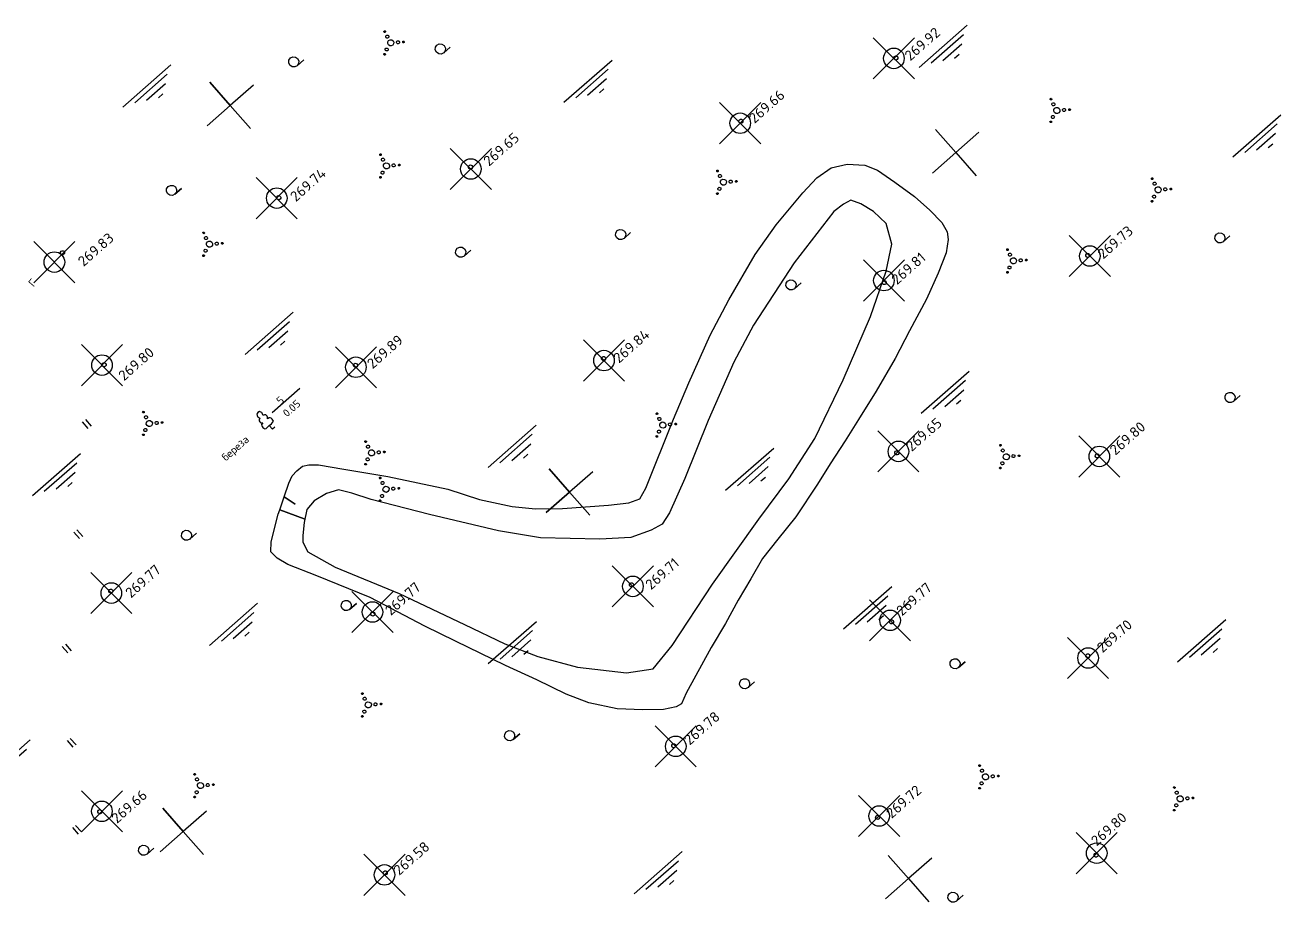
# Model space of a CAD drawing. Header units: metres. Extents: x 35735 to 36074, y 36133 to 36366.
# Drawn here: x 35952.3 to 36074.5, y 36279.5 to 36365 of the extents above; entities that cross this region are included whole.
import ezdxf

# ---------------------------------------------------------------- set-up
doc = ezdxf.new("R2010")
doc.units = ezdxf.units.M
doc.header["$LTSCALE"] = 5
doc.header["$PDMODE"] = 35
doc.header["$PDSIZE"] = 2
doc.layers.add('Рельеф', color=7, linetype='Continuous')
doc.layers.add('Точки-рельеф', color=7, linetype='Continuous')
doc.layers.add('Структурные линии', color=97, linetype='Continuous', lineweight=30)
doc.styles.get("Standard").update_dxf_attribs({"font": 'simplex.shx'})

msp = doc.modelspace()

# ---------------------------------------------------------------- linework, layer by layer
at = {"layer": 'Рельеф', "color": 7, "flags": 128}
for points in [[(36039.29, 36360.85), (36043.96, 36364.95)], [(35987.36, 36364.38), (35987.38, 36364.34), (35987.37, 36364.3), (35987.35, 36364.27), (35987.31, 36364.25), (35987.27, 36364.25), (35987.24, 36364.27), (35987.22, 36364.31), (35987.22, 36364.35), (35987.25, 36364.39), (35987.28, 36364.41), (35987.32, 36364.4), (35987.36, 36364.38)], [(35987.65, 36363.93), (35987.68, 36363.86), (35987.68, 36363.78), (35987.63, 36363.72), (35987.56, 36363.68), (35987.49, 36363.69), (35987.42, 36363.73), (35987.39, 36363.8), (35987.39, 36363.88), (35987.44, 36363.94), (35987.51, 36363.98), (35987.58, 36363.97), (35987.65, 36363.93)], [(36040.45, 36361.29), (36043.6, 36364.05)], [(35987.6, 36362.68), (35987.64, 36362.62), (35987.63, 36362.54), (35987.59, 36362.47), (35987.52, 36362.44), (35987.44, 36362.44), (35987.38, 36362.49), (35987.34, 36362.56), (35987.35, 36362.63), (35987.39, 36362.7), (35987.46, 36362.73), (35987.54, 36362.73), (35987.6, 36362.68)], [(35988.1, 36363.42), (35988.17, 36363.29), (35988.16, 36363.13), (35988.07, 36363), (35987.93, 36362.93), (35987.78, 36362.94), (35987.65, 36363.03), (35987.58, 36363.17), (35987.59, 36363.32), (35987.67, 36363.45), (35987.81, 36363.52), (35987.97, 36363.51), (35988.1, 36363.42)], [(35988.69, 36363.38), (35988.72, 36363.31), (35988.72, 36363.24), (35988.67, 36363.17), (35988.6, 36363.14), (35988.53, 36363.14), (35988.46, 36363.19), (35988.43, 36363.25), (35988.43, 36363.33), (35988.47, 36363.4), (35988.54, 36363.43), (35988.62, 36363.43), (35988.69, 36363.38)], [(35989.18, 36363.37), (35989.2, 36363.33), (35989.19, 36363.29), (35989.17, 36363.26), (35989.13, 36363.24), (35989.09, 36363.24), (35989.06, 36363.26), (35989.04, 36363.3), (35989.04, 36363.34), (35989.06, 36363.38), (35989.1, 36363.39), (35989.14, 36363.39), (35989.18, 36363.37)], [(35993.07, 36362.96), (35993.19, 36362.73), (35993.17, 36362.47), (35993.03, 36362.26), (35993.67, 36362.82), (35993.03, 36362.26), (35992.79, 36362.14), (35992.54, 36362.16), (35992.32, 36362.31), (35992.21, 36362.54), (35992.22, 36362.8), (35992.37, 36363.01), (35992.6, 36363.13), (35992.86, 36363.11), (35993.07, 36362.96)], [(36041.59, 36361.52), (36043.44, 36363.14)], [(35978.82, 36361.71), (35978.93, 36361.48), (35978.92, 36361.22), (35978.77, 36361), (35979.42, 36361.57), (35978.77, 36361), (35978.54, 36360.89), (35978.28, 36360.91), (35978.07, 36361.05), (35977.95, 36361.28), (35977.97, 36361.54), (35978.11, 36361.76), (35978.35, 36361.87), (35978.6, 36361.85), (35978.82, 36361.71)], [(35987.35, 36362.18), (35987.37, 36362.14), (35987.37, 36362.1), (35987.34, 36362.06), (35987.31, 36362.05), (35987.26, 36362.05), (35987.23, 36362.07), (35987.21, 36362.11), (35987.21, 36362.15), (35987.24, 36362.18), (35987.27, 36362.2), (35987.32, 36362.2), (35987.35, 36362.18)], [(36004.73, 36357.46), (36009.41, 36361.56)], [(36037.16, 36361.89), (36037.21, 36361.8), (36037.2, 36361.7), (36037.14, 36361.61), (36037.05, 36361.56), (36036.95, 36361.57), (36036.86, 36361.63), (36036.82, 36361.72), (36036.82, 36361.82), (36036.88, 36361.91), (36036.97, 36361.96), (36037.08, 36361.95), (36037.16, 36361.89)], [(36042.73, 36361.75), (36043.17, 36362.13)], [(35961.83, 36356.98), (35966.5, 36361.08)], [(35962.98, 36357.41), (35966.14, 36360.18)], [(36005.89, 36357.9), (36009.04, 36360.67)], [(35964.13, 36357.65), (35965.98, 36359.27)], [(35974.53, 36359.12), (35972.27, 36357.14), (35970.29, 36359.4), (35972.27, 36357.14), (35970.02, 36355.16), (35972.27, 36357.14), (35974.25, 36354.89)], [(36007.03, 36358.13), (36008.88, 36359.75)], [(35965.27, 36357.88), (35965.7, 36358.26)], [(36008.18, 36358.36), (36008.61, 36358.75)], [(36052.15, 36357.81), (36052.17, 36357.77), (36052.17, 36357.73), (36052.14, 36357.7), (36052.11, 36357.68), (36052.07, 36357.68), (36052.03, 36357.71), (36052.01, 36357.74), (36052.02, 36357.78), (36052.04, 36357.82), (36052.08, 36357.84), (36052.12, 36357.83), (36052.15, 36357.81)], [(36052.44, 36357.36), (36052.48, 36357.29), (36052.47, 36357.21), (36052.43, 36357.15), (36052.36, 36357.11), (36052.28, 36357.12), (36052.22, 36357.16), (36052.18, 36357.23), (36052.19, 36357.31), (36052.23, 36357.37), (36052.3, 36357.41), (36052.38, 36357.4), (36052.44, 36357.36)], [(36052.89, 36356.86), (36052.96, 36356.72), (36052.95, 36356.56), (36052.86, 36356.43), (36052.72, 36356.36), (36052.57, 36356.37), (36052.44, 36356.46), (36052.37, 36356.6), (36052.38, 36356.75), (36052.47, 36356.88), (36052.61, 36356.95), (36052.76, 36356.94), (36052.89, 36356.86)], [(36053.48, 36356.81), (36053.51, 36356.74), (36053.51, 36356.67), (36053.46, 36356.6), (36053.4, 36356.57), (36053.32, 36356.57), (36053.25, 36356.62), (36053.22, 36356.69), (36053.22, 36356.76), (36053.27, 36356.83), (36053.34, 36356.86), (36053.41, 36356.86), (36053.48, 36356.81)], [(36053.97, 36356.8), (36053.99, 36356.76), (36053.99, 36356.72), (36053.96, 36356.69), (36053.93, 36356.67), (36053.88, 36356.67), (36053.85, 36356.69), (36053.83, 36356.73), (36053.83, 36356.77), (36053.86, 36356.81), (36053.89, 36356.83), (36053.94, 36356.82), (36053.97, 36356.8)], [(36022.08, 36355.74), (36022.13, 36355.65), (36022.12, 36355.54), (36022.06, 36355.46), (36021.97, 36355.41), (36021.87, 36355.42), (36021.78, 36355.48), (36021.73, 36355.57), (36021.74, 36355.67), (36021.8, 36355.76), (36021.89, 36355.8), (36021.99, 36355.8), (36022.08, 36355.74)], [(36052.14, 36355.61), (36052.16, 36355.57), (36052.16, 36355.53), (36052.14, 36355.49), (36052.1, 36355.48), (36052.06, 36355.48), (36052.02, 36355.5), (36052, 36355.54), (36052.01, 36355.58), (36052.03, 36355.61), (36052.07, 36355.63), (36052.11, 36355.63), (36052.14, 36355.61)], [(36052.4, 36356.12), (36052.43, 36356.05), (36052.42, 36355.97), (36052.38, 36355.9), (36052.31, 36355.87), (36052.23, 36355.87), (36052.17, 36355.92), (36052.14, 36355.99), (36052.14, 36356.07), (36052.18, 36356.13), (36052.25, 36356.16), (36052.33, 36356.16), (36052.4, 36356.12)], [(36069.79, 36352.15), (36074.46, 36356.25)], [(36070.95, 36352.58), (36074.1, 36355.35)], [(36045.09, 36354.54), (36042.84, 36352.56), (36040.86, 36354.82), (36042.84, 36352.56), (36040.58, 36350.58), (36042.84, 36352.56), (36044.82, 36350.31)], [(36072.09, 36352.82), (36073.94, 36354.44)], [(36073.23, 36353.05), (36073.67, 36353.43)], [(35986.95, 36352.42), (35986.96, 36352.38), (35986.96, 36352.34), (35986.94, 36352.3), (35986.9, 36352.29), (35986.86, 36352.29), (35986.82, 36352.31), (35986.81, 36352.35), (35986.81, 36352.39), (35986.83, 36352.42), (35986.87, 36352.44), (35986.91, 36352.44), (35986.95, 36352.42)], [(35987.23, 36351.97), (35987.27, 36351.9), (35987.26, 36351.82), (35987.22, 36351.75), (35987.15, 36351.72), (35987.07, 36351.72), (35987.01, 36351.77), (35986.97, 36351.84), (35986.98, 36351.91), (35987.02, 36351.98), (35987.09, 36352.01), (35987.17, 36352.01), (35987.23, 36351.97)], [(35987.68, 36351.46), (35987.75, 36351.32), (35987.74, 36351.17), (35987.66, 36351.04), (35987.52, 36350.97), (35987.36, 36350.98), (35987.23, 36351.07), (35987.16, 36351.21), (35987.17, 36351.36), (35987.26, 36351.49), (35987.4, 36351.56), (35987.55, 36351.55), (35987.68, 36351.46)], [(35988.27, 36351.42), (35988.31, 36351.35), (35988.3, 36351.27), (35988.26, 36351.21), (35988.19, 36351.17), (35988.11, 36351.18), (35988.05, 36351.22), (35988.01, 36351.29), (35988.02, 36351.37), (35988.06, 36351.43), (35988.13, 36351.47), (35988.21, 36351.46), (35988.27, 36351.42)], [(35988.76, 36351.41), (35988.78, 36351.37), (35988.78, 36351.33), (35988.76, 36351.29), (35988.72, 36351.27), (35988.68, 36351.28), (35988.64, 36351.3), (35988.63, 36351.34), (35988.63, 36351.38), (35988.65, 36351.41), (35988.69, 36351.43), (35988.73, 36351.43), (35988.76, 36351.41)], [(35986.94, 36350.21), (35986.96, 36350.18), (35986.95, 36350.13), (35986.93, 36350.1), (35986.89, 36350.08), (35986.85, 36350.08), (35986.82, 36350.11), (35986.8, 36350.14), (35986.8, 36350.19), (35986.82, 36350.22), (35986.86, 36350.24), (35986.9, 36350.24), (35986.94, 36350.21)], [(35987.19, 36350.72), (35987.22, 36350.65), (35987.22, 36350.57), (35987.18, 36350.51), (35987.11, 36350.48), (35987.03, 36350.48), (35986.96, 36350.52), (35986.93, 36350.59), (35986.93, 36350.67), (35986.98, 36350.74), (35987.05, 36350.77), (35987.12, 36350.76), (35987.19, 36350.72)], [(35995.78, 36351.3), (35995.83, 36351.2), (35995.82, 36351.1), (35995.77, 36351.01), (35995.67, 36350.97), (35995.57, 36350.97), (35995.48, 36351.03), (35995.44, 36351.12), (35995.44, 36351.23), (35995.5, 36351.31), (35995.59, 36351.36), (35995.7, 36351.35), (35995.78, 36351.3)], [(36019.72, 36350.83), (36019.74, 36350.8), (36019.74, 36350.75), (36019.72, 36350.72), (36019.68, 36350.7), (36019.64, 36350.7), (36019.6, 36350.73), (36019.59, 36350.76), (36019.59, 36350.81), (36019.61, 36350.84), (36019.65, 36350.86), (36019.69, 36350.86), (36019.72, 36350.83)], [(36020.01, 36350.38), (36020.05, 36350.31), (36020.04, 36350.23), (36020, 36350.17), (36019.93, 36350.14), (36019.85, 36350.14), (36019.79, 36350.18), (36019.75, 36350.25), (36019.76, 36350.33), (36019.8, 36350.4), (36019.87, 36350.43), (36019.95, 36350.43), (36020.01, 36350.38)], [(35966.93, 36349.22), (35967.04, 36348.99), (35967.03, 36348.73), (35966.88, 36348.51), (35967.53, 36349.08), (35966.88, 36348.51), (35966.65, 36348.4), (35966.39, 36348.42), (35966.18, 36348.56), (35966.06, 36348.79), (35966.08, 36349.05), (35966.22, 36349.27), (35966.45, 36349.38), (35966.71, 36349.36), (35966.93, 36349.22)], [(36019.97, 36349.14), (36020, 36349.07), (36020, 36348.99), (36019.95, 36348.93), (36019.89, 36348.89), (36019.81, 36348.9), (36019.74, 36348.94), (36019.71, 36349.01), (36019.71, 36349.09), (36019.76, 36349.15), (36019.83, 36349.19), (36019.9, 36349.18), (36019.97, 36349.14)], [(36020.46, 36349.88), (36020.53, 36349.74), (36020.52, 36349.58), (36020.44, 36349.45), (36020.3, 36349.39), (36020.14, 36349.4), (36020.01, 36349.48), (36019.94, 36349.62), (36019.95, 36349.78), (36020.04, 36349.91), (36020.18, 36349.97), (36020.33, 36349.96), (36020.46, 36349.88)], [(36021.05, 36349.84), (36021.09, 36349.77), (36021.08, 36349.69), (36021.04, 36349.62), (36020.97, 36349.59), (36020.89, 36349.6), (36020.83, 36349.64), (36020.79, 36349.71), (36020.8, 36349.79), (36020.84, 36349.85), (36020.91, 36349.88), (36020.99, 36349.88), (36021.05, 36349.84)], [(36021.54, 36349.82), (36021.56, 36349.79), (36021.56, 36349.74), (36021.54, 36349.71), (36021.5, 36349.69), (36021.46, 36349.69), (36021.42, 36349.72), (36021.4, 36349.75), (36021.41, 36349.8), (36021.43, 36349.83), (36021.47, 36349.85), (36021.51, 36349.85), (36021.54, 36349.82)], [(36062, 36350.09), (36062.02, 36350.05), (36062.02, 36350.01), (36062, 36349.97), (36061.96, 36349.96), (36061.92, 36349.96), (36061.88, 36349.98), (36061.87, 36350.02), (36061.87, 36350.06), (36061.89, 36350.09), (36061.93, 36350.11), (36061.97, 36350.11), (36062, 36350.09)], [(36062.29, 36349.64), (36062.33, 36349.57), (36062.32, 36349.49), (36062.28, 36349.42), (36062.21, 36349.39), (36062.13, 36349.39), (36062.07, 36349.44), (36062.03, 36349.51), (36062.04, 36349.58), (36062.08, 36349.65), (36062.15, 36349.68), (36062.23, 36349.68), (36062.29, 36349.64)], [(36062.74, 36349.13), (36062.81, 36348.99), (36062.8, 36348.84), (36062.72, 36348.71), (36062.58, 36348.64), (36062.42, 36348.65), (36062.29, 36348.74), (36062.22, 36348.87), (36062.23, 36349.03), (36062.32, 36349.16), (36062.46, 36349.23), (36062.61, 36349.22), (36062.74, 36349.13)], [(36063.33, 36349.09), (36063.37, 36349.02), (36063.36, 36348.94), (36063.32, 36348.88), (36063.25, 36348.84), (36063.17, 36348.85), (36063.11, 36348.89), (36063.07, 36348.96), (36063.08, 36349.04), (36063.12, 36349.1), (36063.19, 36349.14), (36063.27, 36349.13), (36063.33, 36349.09)], [(36063.82, 36349.08), (36063.84, 36349.04), (36063.84, 36349), (36063.82, 36348.96), (36063.78, 36348.94), (36063.74, 36348.95), (36063.7, 36348.97), (36063.68, 36349.01), (36063.69, 36349.05), (36063.71, 36349.08), (36063.75, 36349.1), (36063.79, 36349.1), (36063.82, 36349.08)], [(35977.13, 36348.31), (35977.18, 36348.22), (35977.17, 36348.12), (35977.11, 36348.03), (35977.02, 36347.98), (35976.92, 36347.99), (35976.83, 36348.05), (35976.79, 36348.14), (35976.79, 36348.24), (35976.85, 36348.33), (35976.94, 36348.38), (35977.05, 36348.37), (35977.13, 36348.31)], [(36019.72, 36348.63), (36019.73, 36348.59), (36019.73, 36348.55), (36019.71, 36348.52), (36019.67, 36348.5), (36019.63, 36348.5), (36019.6, 36348.52), (36019.58, 36348.56), (36019.58, 36348.6), (36019.6, 36348.64), (36019.64, 36348.66), (36019.68, 36348.65), (36019.72, 36348.63)], [(36062, 36347.88), (36062.01, 36347.85), (36062.01, 36347.8), (36061.99, 36347.77), (36061.95, 36347.75), (36061.91, 36347.75), (36061.88, 36347.78), (36061.86, 36347.81), (36061.86, 36347.86), (36061.88, 36347.89), (36061.92, 36347.91), (36061.96, 36347.91), (36062, 36347.88)], [(36062.25, 36348.39), (36062.28, 36348.32), (36062.28, 36348.24), (36062.24, 36348.18), (36062.17, 36348.15), (36062.09, 36348.15), (36062.02, 36348.19), (36061.99, 36348.26), (36061.99, 36348.34), (36062.04, 36348.41), (36062.11, 36348.44), (36062.18, 36348.43), (36062.25, 36348.39)], [(35969.74, 36344.81), (35969.76, 36344.78), (35969.75, 36344.74), (35969.73, 36344.7), (35969.69, 36344.68), (35969.65, 36344.69), (35969.62, 36344.71), (35969.6, 36344.75), (35969.6, 36344.79), (35969.63, 36344.82), (35969.66, 36344.84), (35969.7, 36344.84), (35969.74, 36344.81)], [(35970.03, 36344.36), (35970.06, 36344.29), (35970.06, 36344.22), (35970.01, 36344.15), (35969.94, 36344.12), (35969.87, 36344.12), (35969.8, 36344.16), (35969.77, 36344.23), (35969.77, 36344.31), (35969.82, 36344.38), (35969.89, 36344.41), (35969.96, 36344.41), (35970.03, 36344.36)], [(36010.61, 36344.93), (36010.73, 36344.7), (36010.71, 36344.44), (36010.57, 36344.22), (36011.21, 36344.79), (36010.57, 36344.22), (36010.33, 36344.11), (36010.08, 36344.13), (36009.86, 36344.27), (36009.75, 36344.5), (36009.76, 36344.76), (36009.91, 36344.98), (36010.14, 36345.09), (36010.4, 36345.07), (36010.61, 36344.93)], [(36068.91, 36344.6), (36069.02, 36344.36), (36069, 36344.11), (36068.86, 36343.89), (36069.51, 36344.46), (36068.86, 36343.89), (36068.63, 36343.78), (36068.37, 36343.79), (36068.16, 36343.94), (36068.04, 36344.17), (36068.06, 36344.43), (36068.2, 36344.64), (36068.43, 36344.76), (36068.69, 36344.74), (36068.91, 36344.6)], [(35956.09, 36342.97), (35956.14, 36342.87), (35956.13, 36342.77), (35956.07, 36342.68), (35955.98, 36342.64), (35955.88, 36342.64), (35955.79, 36342.7), (35955.74, 36342.8), (35955.75, 36342.9), (35955.81, 36342.98), (35955.9, 36343.03), (35956, 36343.02), (35956.09, 36342.97)], [(35969.98, 36343.12), (35970.02, 36343.05), (35970.01, 36342.97), (35969.97, 36342.91), (35969.9, 36342.87), (35969.82, 36342.88), (35969.76, 36342.92), (35969.72, 36342.99), (35969.73, 36343.07), (35969.77, 36343.13), (35969.84, 36343.17), (35969.92, 36343.16), (35969.98, 36343.12)], [(35970.48, 36343.86), (35970.55, 36343.72), (35970.54, 36343.56), (35970.45, 36343.44), (35970.31, 36343.37), (35970.15, 36343.38), (35970.03, 36343.46), (35969.96, 36343.6), (35969.97, 36343.76), (35970.05, 36343.89), (35970.19, 36343.96), (35970.35, 36343.95), (35970.48, 36343.86)], [(35971.07, 36343.82), (35971.1, 36343.75), (35971.09, 36343.67), (35971.05, 36343.61), (35970.98, 36343.57), (35970.9, 36343.58), (35970.84, 36343.62), (35970.81, 36343.69), (35970.81, 36343.77), (35970.85, 36343.83), (35970.92, 36343.87), (35971, 36343.86), (35971.07, 36343.82)], [(35971.56, 36343.8), (35971.58, 36343.77), (35971.57, 36343.72), (35971.55, 36343.69), (35971.51, 36343.67), (35971.47, 36343.67), (35971.44, 36343.7), (35971.42, 36343.73), (35971.42, 36343.78), (35971.44, 36343.81), (35971.48, 36343.83), (35971.52, 36343.83), (35971.56, 36343.8)], [(35995.06, 36343.22), (35995.17, 36342.98), (35995.16, 36342.73), (35995.01, 36342.51), (35995.66, 36343.08), (35995.01, 36342.51), (35994.78, 36342.4), (35994.52, 36342.41), (35994.31, 36342.56), (35994.19, 36342.79), (35994.21, 36343.05), (35994.35, 36343.26), (35994.59, 36343.38), (35994.84, 36343.36), (35995.06, 36343.22)], [(36047.93, 36343.19), (36047.95, 36343.15), (36047.95, 36343.11), (36047.92, 36343.08), (36047.89, 36343.06), (36047.85, 36343.06), (36047.81, 36343.08), (36047.79, 36343.12), (36047.8, 36343.16), (36047.82, 36343.2), (36047.86, 36343.21), (36047.9, 36343.21), (36047.93, 36343.19)], [(35969.73, 36342.61), (35969.75, 36342.57), (35969.75, 36342.53), (35969.72, 36342.5), (35969.69, 36342.48), (35969.64, 36342.48), (35969.61, 36342.5), (35969.59, 36342.54), (35969.59, 36342.58), (35969.62, 36342.62), (35969.65, 36342.64), (35969.7, 36342.63), (35969.73, 36342.61)], [(36048.22, 36342.74), (36048.26, 36342.67), (36048.25, 36342.59), (36048.21, 36342.53), (36048.14, 36342.49), (36048.06, 36342.5), (36048, 36342.54), (36047.96, 36342.61), (36047.97, 36342.69), (36048.01, 36342.75), (36048.08, 36342.79), (36048.16, 36342.78), (36048.22, 36342.74)], [(36048.67, 36342.23), (36048.74, 36342.09), (36048.73, 36341.94), (36048.64, 36341.81), (36048.5, 36341.74), (36048.35, 36341.75), (36048.22, 36341.84), (36048.15, 36341.98), (36048.16, 36342.13), (36048.25, 36342.26), (36048.39, 36342.33), (36048.54, 36342.32), (36048.67, 36342.23)], [(36049.26, 36342.19), (36049.29, 36342.12), (36049.29, 36342.04), (36049.25, 36341.98), (36049.18, 36341.95), (36049.1, 36341.95), (36049.03, 36341.99), (36049, 36342.06), (36049, 36342.14), (36049.05, 36342.21), (36049.12, 36342.24), (36049.19, 36342.23), (36049.26, 36342.19)], [(36049.75, 36342.18), (36049.77, 36342.14), (36049.77, 36342.1), (36049.74, 36342.06), (36049.71, 36342.05), (36049.66, 36342.05), (36049.63, 36342.07), (36049.61, 36342.11), (36049.61, 36342.15), (36049.64, 36342.19), (36049.67, 36342.2), (36049.72, 36342.2), (36049.75, 36342.18)], [(36055.84, 36342.7), (36055.89, 36342.61), (36055.88, 36342.51), (36055.82, 36342.42), (36055.73, 36342.38), (36055.63, 36342.38), (36055.54, 36342.44), (36055.5, 36342.53), (36055.5, 36342.64), (36055.56, 36342.72), (36055.65, 36342.77), (36055.76, 36342.76), (36055.84, 36342.7)], [(36047.92, 36340.99), (36047.94, 36340.95), (36047.94, 36340.91), (36047.92, 36340.87), (36047.88, 36340.85), (36047.84, 36340.86), (36047.8, 36340.88), (36047.79, 36340.92), (36047.79, 36340.96), (36047.81, 36340.99), (36047.85, 36341.01), (36047.89, 36341.01), (36047.92, 36340.99)], [(36048.18, 36341.49), (36048.21, 36341.42), (36048.21, 36341.35), (36048.16, 36341.28), (36048.09, 36341.25), (36048.02, 36341.25), (36047.95, 36341.3), (36047.92, 36341.37), (36047.92, 36341.44), (36047.96, 36341.51), (36048.03, 36341.54), (36048.11, 36341.54), (36048.18, 36341.49)], [(36027.19, 36340.04), (36027.3, 36339.81), (36027.29, 36339.55), (36027.14, 36339.33), (36027.79, 36339.9), (36027.14, 36339.33), (36026.91, 36339.22), (36026.65, 36339.24), (36026.44, 36339.38), (36026.32, 36339.61), (36026.34, 36339.87), (36026.48, 36340.08), (36026.72, 36340.2), (36026.98, 36340.18), (36027.19, 36340.04)], [(36036.04, 36340.06), (36036.08, 36339.97), (36036.08, 36339.87), (36036.02, 36339.78), (36035.93, 36339.74), (36035.82, 36339.74), (36035.74, 36339.8), (36035.69, 36339.89), (36035.7, 36340), (36035.76, 36340.08), (36035.85, 36340.13), (36035.95, 36340.12), (36036.04, 36340.06)], [(35973.71, 36332.95), (35978.39, 36337.06)], [(35974.87, 36333.39), (35978.02, 36336.16)], [(35976.01, 36333.62), (35977.86, 36335.24)], [(35977.15, 36333.85), (35977.59, 36334.24)], [(35960.14, 36332.08), (35960.18, 36331.98), (35960.18, 36331.88), (35960.12, 36331.79), (35960.03, 36331.75), (35959.92, 36331.76), (35959.84, 36331.81), (35959.79, 36331.91), (35959.8, 36332.01), (35959.86, 36332.09), (35959.95, 36332.14), (35960.05, 36332.13), (35960.14, 36332.08)], [(35984.6, 36332.03), (35984.65, 36331.93), (35984.64, 36331.83), (35984.59, 36331.74), (35984.49, 36331.7), (35984.39, 36331.7), (35984.3, 36331.76), (35984.26, 36331.85), (35984.26, 36331.96), (35984.32, 36332.04), (35984.41, 36332.09), (35984.52, 36332.08), (35984.6, 36332.03)], [(36008.73, 36332.68), (36008.78, 36332.58), (36008.77, 36332.48), (36008.71, 36332.39), (36008.62, 36332.35), (36008.52, 36332.35), (36008.43, 36332.41), (36008.38, 36332.5), (36008.39, 36332.61), (36008.45, 36332.69), (36008.54, 36332.74), (36008.64, 36332.73), (36008.73, 36332.68)], [(36039.47, 36327.23), (36044.14, 36331.33)], [(35976.33, 36327.29), (35979.03, 36329.66)], [(36040.62, 36327.66), (36043.78, 36330.43)], [(36041.77, 36327.9), (36043.61, 36329.52)], [(36042.91, 36328.13), (36043.34, 36328.51)], [(36069.9, 36329.09), (36070.01, 36328.86), (36070, 36328.6), (36069.85, 36328.38), (36070.5, 36328.95), (36069.85, 36328.38), (36069.62, 36328.27), (36069.36, 36328.29), (36069.15, 36328.43), (36069.03, 36328.66), (36069.05, 36328.92), (36069.19, 36329.14), (36069.42, 36329.25), (36069.68, 36329.23), (36069.9, 36329.09)], [(35963.88, 36327.39), (35963.9, 36327.35), (35963.9, 36327.31), (35963.88, 36327.28), (35963.84, 36327.26), (35963.8, 36327.26), (35963.76, 36327.28), (35963.74, 36327.32), (35963.75, 36327.36), (35963.77, 36327.4), (35963.81, 36327.42), (35963.85, 36327.41), (35963.88, 36327.39)], [(35976.59, 36325.89), (35976.36, 36325.69), (35976.06, 36326.03), (35976.27, 36326.21), (35976.39, 36326.32), (35976.47, 36326.45), (35976.42, 36326.56), (35976.34, 36326.66), (35976.26, 36326.74), (35976.16, 36326.78), (35976.05, 36326.79), (35975.88, 36326.69), (35975.89, 36326.84), (35975.85, 36326.96), (35975.73, 36327.08), (35975.61, 36327.09), (35975.47, 36327.02), (35975.37, 36327.23), (35975.33, 36327.29), (35975.25, 36327.35), (35975.11, 36327.39), (35974.94, 36327.31), (35974.84, 36327.15), (35974.87, 36327), (35974.9, 36326.92), (35974.94, 36326.88), (35975.14, 36326.74), (35975.07, 36326.6), (35975.07, 36326.49), (35975.13, 36326.39), (35975.24, 36326.31), (35975.44, 36326.3), (35975.32, 36326.13), (35975.34, 36326.02), (35975.38, 36325.95), (35975.42, 36325.86), (35975.52, 36325.79), (35975.6, 36325.73), (35975.75, 36325.76), (35975.86, 36325.85), (35976.06, 36326.03)], [(36013.83, 36327.24), (36013.85, 36327.2), (36013.85, 36327.16), (36013.82, 36327.12), (36013.79, 36327.1), (36013.75, 36327.11), (36013.71, 36327.13), (36013.69, 36327.17), (36013.7, 36327.21), (36013.72, 36327.24), (36013.76, 36327.26), (36013.8, 36327.26), (36013.83, 36327.24)], [(35957.86, 36326.4), (35958.42, 36325.76)], [(35958.17, 36326.62), (35958.73, 36325.98)], [(35964.17, 36326.94), (35964.21, 36326.87), (35964.2, 36326.79), (35964.16, 36326.73), (35964.09, 36326.69), (35964.01, 36326.7), (35963.95, 36326.74), (35963.91, 36326.81), (35963.92, 36326.89), (35963.96, 36326.95), (35964.03, 36326.99), (35964.11, 36326.98), (35964.17, 36326.94)], [(35964.62, 36326.44), (35964.69, 36326.3), (35964.68, 36326.14), (35964.59, 36326.01), (35964.45, 36325.94), (35964.3, 36325.95), (35964.17, 36326.04), (35964.1, 36326.18), (35964.11, 36326.33), (35964.2, 36326.46), (35964.34, 36326.53), (35964.49, 36326.52), (35964.62, 36326.44)], [(35965.21, 36326.39), (35965.24, 36326.32), (35965.24, 36326.25), (35965.2, 36326.18), (35965.13, 36326.15), (35965.05, 36326.15), (35964.99, 36326.2), (35964.95, 36326.27), (35964.96, 36326.34), (35965, 36326.41), (35965.07, 36326.44), (35965.15, 36326.44), (35965.21, 36326.39)], [(35965.7, 36326.38), (35965.72, 36326.34), (35965.72, 36326.3), (35965.69, 36326.27), (35965.66, 36326.25), (35965.62, 36326.25), (35965.58, 36326.27), (35965.56, 36326.31), (35965.57, 36326.35), (35965.59, 36326.39), (35965.63, 36326.41), (35965.67, 36326.4), (35965.7, 36326.38)], [(35997.34, 36321.97), (36002.02, 36326.07)], [(36014.12, 36326.78), (36014.16, 36326.71), (36014.15, 36326.64), (36014.11, 36326.57), (36014.04, 36326.54), (36013.96, 36326.54), (36013.9, 36326.59), (36013.86, 36326.66), (36013.87, 36326.73), (36013.91, 36326.8), (36013.98, 36326.83), (36014.06, 36326.83), (36014.12, 36326.78)], [(36014.57, 36326.28), (36014.64, 36326.14), (36014.63, 36325.99), (36014.54, 36325.86), (36014.4, 36325.79), (36014.25, 36325.8), (36014.12, 36325.88), (36014.05, 36326.02), (36014.06, 36326.18), (36014.15, 36326.31), (36014.29, 36326.38), (36014.44, 36326.37), (36014.57, 36326.28)], [(36015.16, 36326.24), (36015.19, 36326.17), (36015.19, 36326.09), (36015.15, 36326.03), (36015.08, 36325.99), (36015, 36326), (36014.93, 36326.04), (36014.9, 36326.11), (36014.9, 36326.19), (36014.95, 36326.25), (36015.02, 36326.29), (36015.09, 36326.28), (36015.16, 36326.24)], [(36015.65, 36326.22), (36015.67, 36326.19), (36015.67, 36326.15), (36015.64, 36326.11), (36015.61, 36326.09), (36015.57, 36326.1), (36015.53, 36326.12), (36015.51, 36326.16), (36015.52, 36326.2), (36015.54, 36326.23), (36015.58, 36326.25), (36015.62, 36326.25), (36015.65, 36326.22)], [(35963.88, 36325.19), (35963.89, 36325.15), (35963.89, 36325.11), (35963.87, 36325.07), (35963.83, 36325.06), (35963.79, 36325.06), (35963.75, 36325.08), (35963.74, 36325.12), (35963.74, 36325.16), (35963.76, 36325.19), (35963.8, 36325.21), (35963.84, 36325.21), (35963.88, 36325.19)], [(35964.13, 36325.7), (35964.16, 36325.63), (35964.16, 36325.55), (35964.11, 36325.48), (35964.04, 36325.45), (35963.97, 36325.45), (35963.9, 36325.5), (35963.87, 36325.57), (35963.87, 36325.64), (35963.92, 36325.71), (35963.99, 36325.74), (35964.06, 36325.74), (35964.13, 36325.7)], [(35985.5, 36324.53), (35985.52, 36324.5), (35985.51, 36324.45), (35985.49, 36324.42), (35985.45, 36324.4), (35985.41, 36324.4), (35985.38, 36324.43), (35985.36, 36324.46), (35985.36, 36324.51), (35985.38, 36324.54), (35985.42, 36324.56), (35985.46, 36324.56), (35985.5, 36324.53)], [(35998.5, 36322.41), (36001.65, 36325.18)], [(36013.82, 36325.03), (36013.84, 36324.99), (36013.84, 36324.95), (36013.82, 36324.92), (36013.78, 36324.9), (36013.74, 36324.9), (36013.7, 36324.93), (36013.69, 36324.96), (36013.69, 36325), (36013.71, 36325.04), (36013.75, 36325.06), (36013.79, 36325.05), (36013.82, 36325.03)], [(36014.08, 36325.54), (36014.11, 36325.47), (36014.11, 36325.39), (36014.06, 36325.33), (36013.99, 36325.29), (36013.92, 36325.3), (36013.85, 36325.34), (36013.82, 36325.41), (36013.82, 36325.49), (36013.86, 36325.55), (36013.93, 36325.59), (36014.01, 36325.58), (36014.08, 36325.54)], [(35985.79, 36324.08), (35985.82, 36324.01), (35985.82, 36323.94), (35985.77, 36323.87), (35985.7, 36323.84), (35985.63, 36323.84), (35985.56, 36323.88), (35985.53, 36323.95), (35985.53, 36324.03), (35985.58, 36324.1), (35985.65, 36324.13), (35985.72, 36324.13), (35985.79, 36324.08)], [(35986.24, 36323.58), (35986.31, 36323.44), (35986.3, 36323.28), (35986.21, 36323.16), (35986.07, 36323.09), (35985.91, 36323.1), (35985.79, 36323.18), (35985.72, 36323.32), (35985.73, 36323.48), (35985.81, 36323.61), (35985.95, 36323.67), (35986.11, 36323.66), (35986.24, 36323.58)], [(35986.83, 36323.54), (35986.86, 36323.47), (35986.85, 36323.39), (35986.81, 36323.33), (35986.74, 36323.29), (35986.66, 36323.3), (35986.6, 36323.34), (35986.57, 36323.41), (35986.57, 36323.49), (35986.61, 36323.55), (35986.68, 36323.58), (35986.76, 36323.58), (35986.83, 36323.54)], [(35987.32, 36323.52), (35987.34, 36323.49), (35987.33, 36323.44), (35987.31, 36323.41), (35987.27, 36323.39), (35987.23, 36323.39), (35987.2, 36323.42), (35987.18, 36323.45), (35987.18, 36323.5), (35987.2, 36323.53), (35987.24, 36323.55), (35987.28, 36323.55), (35987.32, 36323.52)], [(35999.64, 36322.64), (36001.49, 36324.26)], [(36020.45, 36319.74), (36025.13, 36323.85)], [(36037.26, 36323.52), (36037.3, 36323.42), (36037.29, 36323.32), (36037.24, 36323.23), (36037.14, 36323.19), (36037.04, 36323.19), (36036.95, 36323.25), (36036.91, 36323.34), (36036.92, 36323.45), (36036.97, 36323.53), (36037.07, 36323.58), (36037.17, 36323.57), (36037.26, 36323.52)], [(36047.24, 36324.16), (36047.26, 36324.12), (36047.26, 36324.08), (36047.23, 36324.05), (36047.2, 36324.03), (36047.16, 36324.03), (36047.12, 36324.05), (36047.1, 36324.09), (36047.11, 36324.13), (36047.13, 36324.17), (36047.17, 36324.18), (36047.21, 36324.18), (36047.24, 36324.16)], [(36047.53, 36323.71), (36047.56, 36323.64), (36047.56, 36323.56), (36047.52, 36323.5), (36047.45, 36323.46), (36047.37, 36323.47), (36047.31, 36323.51), (36047.27, 36323.58), (36047.28, 36323.66), (36047.32, 36323.72), (36047.39, 36323.76), (36047.47, 36323.75), (36047.53, 36323.71)], [(35953.02, 36319.22), (35957.69, 36323.32)], [(35954.17, 36319.65), (35957.33, 36322.42)], [(35985.49, 36322.33), (35985.51, 36322.29), (35985.51, 36322.25), (35985.48, 36322.22), (35985.45, 36322.2), (35985.4, 36322.2), (35985.37, 36322.22), (35985.35, 36322.26), (35985.35, 36322.3), (35985.38, 36322.34), (35985.41, 36322.36), (35985.46, 36322.35), (35985.49, 36322.33)], [(35985.74, 36322.84), (35985.78, 36322.77), (35985.77, 36322.69), (35985.73, 36322.63), (35985.66, 36322.59), (35985.58, 36322.6), (35985.52, 36322.64), (35985.48, 36322.71), (35985.49, 36322.79), (35985.53, 36322.85), (35985.6, 36322.89), (35985.68, 36322.88), (35985.74, 36322.84)], [(36000.78, 36322.87), (36001.22, 36323.26)], [(36021.61, 36320.18), (36024.76, 36322.95)], [(36047.49, 36322.46), (36047.52, 36322.39), (36047.51, 36322.32), (36047.47, 36322.25), (36047.4, 36322.22), (36047.32, 36322.22), (36047.26, 36322.27), (36047.23, 36322.33), (36047.23, 36322.41), (36047.27, 36322.48), (36047.34, 36322.51), (36047.42, 36322.51), (36047.49, 36322.46)], [(36047.98, 36323.2), (36048.05, 36323.06), (36048.04, 36322.91), (36047.95, 36322.78), (36047.81, 36322.71), (36047.66, 36322.72), (36047.53, 36322.81), (36047.46, 36322.95), (36047.47, 36323.1), (36047.56, 36323.23), (36047.7, 36323.3), (36047.85, 36323.29), (36047.98, 36323.2)], [(36048.57, 36323.16), (36048.6, 36323.09), (36048.6, 36323.01), (36048.55, 36322.95), (36048.49, 36322.92), (36048.41, 36322.92), (36048.34, 36322.96), (36048.31, 36323.03), (36048.31, 36323.11), (36048.36, 36323.18), (36048.43, 36323.21), (36048.5, 36323.2), (36048.57, 36323.16)], [(36049.06, 36323.15), (36049.08, 36323.11), (36049.08, 36323.07), (36049.05, 36323.03), (36049.02, 36323.02), (36048.97, 36323.02), (36048.94, 36323.04), (36048.92, 36323.08), (36048.92, 36323.12), (36048.95, 36323.15), (36048.98, 36323.17), (36049.03, 36323.17), (36049.06, 36323.15)], [(36056.76, 36323.23), (36056.8, 36323.14), (36056.8, 36323.03), (36056.74, 36322.95), (36056.65, 36322.9), (36056.54, 36322.91), (36056.46, 36322.97), (36056.41, 36323.06), (36056.42, 36323.16), (36056.48, 36323.25), (36056.57, 36323.3), (36056.67, 36323.29), (36056.76, 36323.23)], [(35955.32, 36319.89), (35957.17, 36321.51)], [(35986.9, 36320.99), (35986.92, 36320.95), (35986.92, 36320.91), (35986.9, 36320.88), (35986.86, 36320.86), (35986.82, 36320.86), (35986.78, 36320.89), (35986.76, 36320.92), (35986.77, 36320.96), (35986.79, 36321), (35986.83, 36321.02), (35986.87, 36321.01), (35986.9, 36320.99)], [(36007.52, 36321.55), (36005.26, 36319.57), (36003.28, 36321.83), (36005.26, 36319.57), (36003.01, 36317.59), (36005.26, 36319.57), (36007.24, 36317.32)], [(36022.75, 36320.41), (36024.6, 36322.04)], [(36023.89, 36320.65), (36024.33, 36321.03)], [(36047.23, 36321.95), (36047.25, 36321.92), (36047.25, 36321.88), (36047.23, 36321.84), (36047.19, 36321.82), (36047.15, 36321.83), (36047.11, 36321.85), (36047.09, 36321.89), (36047.1, 36321.93), (36047.12, 36321.96), (36047.16, 36321.98), (36047.2, 36321.98), (36047.23, 36321.95)], [(35956.46, 36320.12), (35956.89, 36320.5)], [(35987.19, 36320.54), (35987.23, 36320.47), (35987.22, 36320.39), (35987.18, 36320.33), (35987.11, 36320.29), (35987.03, 36320.3), (35986.97, 36320.34), (35986.93, 36320.41), (35986.94, 36320.49), (35986.98, 36320.55), (35987.05, 36320.59), (35987.13, 36320.58), (35987.19, 36320.54)], [(35987.64, 36320.04), (35987.71, 36319.9), (35987.7, 36319.74), (35987.61, 36319.61), (35987.47, 36319.54), (35987.32, 36319.55), (35987.19, 36319.64), (35987.12, 36319.78), (35987.13, 36319.93), (35987.22, 36320.06), (35987.36, 36320.13), (35987.51, 36320.12), (35987.64, 36320.04)], [(35988.23, 36319.99), (35988.26, 36319.92), (35988.26, 36319.85), (35988.22, 36319.78), (35988.15, 36319.75), (35988.07, 36319.75), (35988, 36319.8), (35987.97, 36319.87), (35987.98, 36319.94), (35988.02, 36320.01), (35988.09, 36320.04), (35988.17, 36320.04), (35988.23, 36319.99)], [(35988.72, 36319.98), (35988.74, 36319.94), (35988.74, 36319.9), (35988.71, 36319.87), (35988.68, 36319.85), (35988.64, 36319.85), (35988.6, 36319.87), (35988.58, 36319.91), (35988.59, 36319.95), (35988.61, 36319.99), (35988.65, 36320.01), (35988.69, 36320), (35988.72, 36319.98)], [(35986.89, 36318.79), (35986.91, 36318.75), (35986.91, 36318.71), (35986.89, 36318.67), (35986.85, 36318.66), (35986.81, 36318.66), (35986.77, 36318.68), (35986.76, 36318.72), (35986.76, 36318.76), (35986.78, 36318.79), (35986.82, 36318.81), (35986.86, 36318.81), (35986.89, 36318.79)], [(35987.15, 36319.3), (35987.18, 36319.23), (35987.18, 36319.15), (35987.13, 36319.08), (35987.06, 36319.05), (35986.99, 36319.05), (35986.92, 36319.1), (35986.89, 36319.17), (35986.89, 36319.24), (35986.94, 36319.31), (35987, 36319.34), (35987.08, 36319.34), (35987.15, 36319.3)], [(35957.04, 36315.68), (35957.6, 36315.04)], [(35957.35, 36315.9), (35957.91, 36315.26)], [(35968.38, 36315.7), (35968.5, 36315.47), (35968.48, 36315.21), (35968.34, 36314.99), (35968.98, 36315.56), (35968.34, 36314.99), (35968.11, 36314.88), (35967.85, 36314.9), (35967.63, 36315.04), (35967.52, 36315.27), (35967.54, 36315.53), (35967.68, 36315.74), (35967.91, 36315.86), (35968.17, 36315.84), (35968.38, 36315.7)], [(35960.81, 36310.08), (35960.85, 36309.99), (35960.85, 36309.88), (35960.79, 36309.8), (35960.7, 36309.75), (35960.59, 36309.76), (35960.51, 36309.82), (35960.46, 36309.91), (35960.47, 36310.01), (35960.52, 36310.1), (35960.62, 36310.14), (35960.72, 36310.14), (35960.81, 36310.08)], [(36011.45, 36310.69), (36011.49, 36310.59), (36011.49, 36310.49), (36011.43, 36310.4), (36011.34, 36310.36), (36011.23, 36310.37), (36011.15, 36310.42), (36011.1, 36310.52), (36011.11, 36310.62), (36011.16, 36310.7), (36011.26, 36310.75), (36011.36, 36310.74), (36011.45, 36310.69)], [(36031.93, 36306.28), (36036.61, 36310.39)], [(35970.24, 36304.65), (35974.91, 36308.76)], [(35983.93, 36308.88), (35984.04, 36308.64), (35984.03, 36308.39), (35983.88, 36308.17), (35984.53, 36308.74), (35983.88, 36308.17), (35983.65, 36308.06), (35983.39, 36308.07), (35983.18, 36308.22), (35983.06, 36308.45), (35983.08, 36308.71), (35983.22, 36308.92), (35983.45, 36309.04), (35983.71, 36309.02), (35983.93, 36308.88)], [(36033.09, 36306.72), (36036.24, 36309.49)], [(35971.4, 36305.09), (35974.55, 36307.86)], [(35986.29, 36307.85), (35986.33, 36307.76), (35986.33, 36307.65), (35986.27, 36307.57), (35986.18, 36307.52), (35986.07, 36307.53), (35985.99, 36307.58), (35985.94, 36307.68), (35985.95, 36307.78), (35986, 36307.87), (35986.1, 36307.91), (35986.2, 36307.91), (35986.29, 36307.85)], [(36034.23, 36306.95), (36036.08, 36308.57)], [(36035.37, 36307.18), (36035.81, 36307.57)], [(35972.54, 36305.32), (35974.39, 36306.95)], [(35997.37, 36302.89), (36002.05, 36307)], [(36036.73, 36307.08), (36036.78, 36306.99), (36036.77, 36306.89), (36036.71, 36306.8), (36036.62, 36306.75), (36036.52, 36306.76), (36036.43, 36306.82), (36036.39, 36306.91), (36036.39, 36307.01), (36036.45, 36307.1), (36036.54, 36307.15), (36036.65, 36307.14), (36036.73, 36307.08)], [(36064.42, 36303.08), (36069.1, 36307.19)], [(36065.58, 36303.52), (36068.73, 36306.29)], [(35973.68, 36305.56), (35974.12, 36305.94)], [(35998.53, 36303.33), (36001.68, 36306.1)], [(35999.67, 36303.56), (36001.52, 36305.19)], [(36066.72, 36303.75), (36068.57, 36305.37)], [(35955.92, 36304.56), (35956.48, 36303.93)], [(35956.23, 36304.78), (35956.79, 36304.15)], [(36000.82, 36303.8), (36001.25, 36304.18)], [(36055.82, 36303.77), (36055.87, 36303.68), (36055.86, 36303.57), (36055.8, 36303.49), (36055.71, 36303.44), (36055.61, 36303.45), (36055.52, 36303.51), (36055.48, 36303.6), (36055.48, 36303.7), (36055.54, 36303.79), (36055.63, 36303.83), (36055.74, 36303.83), (36055.82, 36303.77)], [(36067.87, 36303.98), (36068.3, 36304.37)], [(36043.15, 36303.21), (36043.26, 36302.98), (36043.25, 36302.72), (36043.1, 36302.51), (36043.75, 36303.07), (36043.1, 36302.51), (36042.87, 36302.39), (36042.61, 36302.41), (36042.4, 36302.55), (36042.28, 36302.79), (36042.3, 36303.04), (36042.44, 36303.26), (36042.67, 36303.37), (36042.93, 36303.36), (36043.15, 36303.21)], [(36043.15, 36303.21), (36043.26, 36302.98), (36043.25, 36302.72), (36043.1, 36302.51), (36043.75, 36303.07), (36043.1, 36302.51), (36042.87, 36302.39), (36042.61, 36302.41), (36042.4, 36302.55), (36042.28, 36302.79), (36042.3, 36303.04), (36042.44, 36303.26), (36042.67, 36303.37), (36042.93, 36303.36), (36043.15, 36303.21)], [(36022.67, 36301.27), (36022.79, 36301.04), (36022.77, 36300.78), (36022.63, 36300.57), (36023.27, 36301.13), (36022.63, 36300.57), (36022.4, 36300.45), (36022.14, 36300.47), (36021.92, 36300.61), (36021.81, 36300.85), (36021.83, 36301.1), (36021.97, 36301.32), (36022.2, 36301.43), (36022.46, 36301.42), (36022.67, 36301.27)], [(35985.18, 36300.03), (35985.2, 36299.99), (35985.19, 36299.95), (35985.17, 36299.92), (35985.13, 36299.9), (35985.09, 36299.9), (35985.06, 36299.92), (35985.04, 36299.96), (35985.04, 36300), (35985.07, 36300.04), (35985.1, 36300.05), (35985.14, 36300.05), (35985.18, 36300.03)], [(35985.47, 36299.58), (35985.5, 36299.51), (35985.5, 36299.43), (35985.45, 36299.37), (35985.38, 36299.33), (35985.31, 36299.34), (35985.24, 36299.38), (35985.21, 36299.45), (35985.21, 36299.53), (35985.26, 36299.59), (35985.33, 36299.63), (35985.4, 36299.62), (35985.47, 36299.58)], [(35985.92, 36299.07), (35985.99, 36298.94), (35985.98, 36298.78), (35985.89, 36298.65), (35985.75, 36298.58), (35985.6, 36298.59), (35985.47, 36298.68), (35985.4, 36298.82), (35985.41, 36298.97), (35985.49, 36299.1), (35985.63, 36299.17), (35985.79, 36299.16), (35985.92, 36299.07)], [(35986.51, 36299.03), (35986.54, 36298.96), (35986.54, 36298.89), (35986.49, 36298.82), (35986.42, 36298.79), (35986.35, 36298.79), (35986.28, 36298.83), (35986.25, 36298.9), (35986.25, 36298.98), (35986.29, 36299.05), (35986.36, 36299.08), (35986.44, 36299.08), (35986.51, 36299.03)], [(35987, 36299.02), (35987.02, 36298.98), (35987.01, 36298.94), (35986.99, 36298.91), (35986.95, 36298.89), (35986.91, 36298.89), (35986.88, 36298.91), (35986.86, 36298.95), (35986.86, 36298.99), (35986.88, 36299.03), (35986.92, 36299.04), (35986.96, 36299.04), (35987, 36299.02)], [(35985.17, 36297.83), (35985.19, 36297.79), (35985.19, 36297.75), (35985.16, 36297.71), (35985.13, 36297.69), (35985.08, 36297.7), (35985.05, 36297.72), (35985.03, 36297.76), (35985.03, 36297.8), (35985.06, 36297.83), (35985.09, 36297.85), (35985.14, 36297.85), (35985.17, 36297.83)], [(35985.42, 36298.33), (35985.46, 36298.26), (35985.45, 36298.19), (35985.41, 36298.12), (35985.34, 36298.09), (35985.26, 36298.09), (35985.2, 36298.14), (35985.16, 36298.21), (35985.17, 36298.28), (35985.21, 36298.35), (35985.28, 36298.38), (35985.36, 36298.38), (35985.42, 36298.33)], [(35948.12, 36291.37), (35952.8, 36295.48)], [(35956.39, 36295.41), (35956.95, 36294.77)], [(35956.7, 36295.63), (35957.27, 36294.99)], [(35999.82, 36296.22), (35999.93, 36295.99), (35999.92, 36295.73), (35999.77, 36295.51), (36000.42, 36296.08), (35999.77, 36295.51), (35999.54, 36295.4), (35999.28, 36295.41), (35999.07, 36295.56), (35998.95, 36295.79), (35998.97, 36296.05), (35999.11, 36296.26), (35999.35, 36296.38), (35999.6, 36296.36), (35999.82, 36296.22)], [(35949.28, 36291.81), (35952.43, 36294.58)], [(36015.56, 36295.04), (36015.6, 36294.95), (36015.6, 36294.85), (36015.54, 36294.76), (36015.45, 36294.71), (36015.34, 36294.72), (36015.26, 36294.78), (36015.21, 36294.87), (36015.22, 36294.97), (36015.27, 36295.06), (36015.37, 36295.11), (36015.47, 36295.1), (36015.56, 36295.04)], [(36045.22, 36293.04), (36045.24, 36293), (36045.24, 36292.96), (36045.21, 36292.93), (36045.18, 36292.91), (36045.13, 36292.91), (36045.1, 36292.94), (36045.08, 36292.97), (36045.08, 36293.01), (36045.11, 36293.05), (36045.14, 36293.07), (36045.19, 36293.06), (36045.22, 36293.04)], [(35968.86, 36292.19), (35968.88, 36292.15), (35968.88, 36292.11), (35968.86, 36292.07), (35968.82, 36292.06), (35968.78, 36292.06), (35968.74, 36292.08), (35968.73, 36292.12), (35968.73, 36292.16), (35968.75, 36292.19), (35968.79, 36292.21), (35968.83, 36292.21), (35968.86, 36292.19)], [(35969.15, 36291.74), (35969.19, 36291.67), (35969.18, 36291.59), (35969.14, 36291.52), (35969.07, 36291.49), (35968.99, 36291.49), (35968.93, 36291.54), (35968.89, 36291.61), (35968.9, 36291.68), (35968.94, 36291.75), (35969.01, 36291.78), (35969.09, 36291.78), (35969.15, 36291.74)], [(36045.51, 36292.59), (36045.54, 36292.52), (36045.54, 36292.44), (36045.5, 36292.38), (36045.43, 36292.34), (36045.35, 36292.35), (36045.28, 36292.39), (36045.25, 36292.46), (36045.26, 36292.54), (36045.3, 36292.6), (36045.37, 36292.64), (36045.45, 36292.63), (36045.51, 36292.59)], [(36045.96, 36292.09), (36046.03, 36291.95), (36046.02, 36291.79), (36045.93, 36291.66), (36045.79, 36291.6), (36045.64, 36291.61), (36045.51, 36291.69), (36045.44, 36291.83), (36045.45, 36291.99), (36045.54, 36292.11), (36045.67, 36292.18), (36045.83, 36292.17), (36045.96, 36292.09)], [(36046.55, 36292.05), (36046.58, 36291.98), (36046.58, 36291.9), (36046.53, 36291.83), (36046.46, 36291.8), (36046.39, 36291.8), (36046.32, 36291.85), (36046.29, 36291.92), (36046.29, 36291.99), (36046.34, 36292.06), (36046.41, 36292.09), (36046.48, 36292.09), (36046.55, 36292.05)], [(36047.04, 36292.03), (36047.06, 36291.99), (36047.05, 36291.95), (36047.03, 36291.92), (36046.99, 36291.9), (36046.95, 36291.9), (36046.92, 36291.93), (36046.9, 36291.96), (36046.9, 36292), (36046.93, 36292.04), (36046.96, 36292.06), (36047, 36292.05), (36047.04, 36292.03)], [(35969.11, 36290.49), (35969.14, 36290.42), (35969.14, 36290.34), (35969.09, 36290.28), (35969.02, 36290.25), (35968.95, 36290.25), (35968.88, 36290.29), (35968.85, 36290.36), (35968.85, 36290.44), (35968.9, 36290.51), (35968.97, 36290.54), (35969.04, 36290.53), (35969.11, 36290.49)], [(35969.6, 36291.23), (35969.67, 36291.09), (35969.66, 36290.94), (35969.58, 36290.81), (35969.44, 36290.74), (35969.28, 36290.75), (35969.15, 36290.84), (35969.08, 36290.98), (35969.09, 36291.13), (35969.18, 36291.26), (35969.32, 36291.33), (35969.47, 36291.32), (35969.6, 36291.23)], [(35970.19, 36291.19), (35970.23, 36291.12), (35970.22, 36291.04), (35970.18, 36290.98), (35970.11, 36290.94), (35970.03, 36290.95), (35969.97, 36290.99), (35969.93, 36291.06), (35969.94, 36291.14), (35969.98, 36291.2), (35970.05, 36291.24), (35970.13, 36291.23), (35970.19, 36291.19)], [(35970.68, 36291.18), (35970.7, 36291.14), (35970.7, 36291.1), (35970.68, 36291.06), (35970.64, 36291.04), (35970.6, 36291.05), (35970.56, 36291.07), (35970.54, 36291.11), (35970.55, 36291.15), (35970.57, 36291.18), (35970.61, 36291.2), (35970.65, 36291.2), (35970.68, 36291.18)], [(36045.21, 36290.84), (36045.23, 36290.8), (36045.23, 36290.76), (36045.21, 36290.73), (36045.17, 36290.71), (36045.13, 36290.71), (36045.09, 36290.73), (36045.07, 36290.77), (36045.08, 36290.81), (36045.1, 36290.85), (36045.14, 36290.86), (36045.18, 36290.86), (36045.21, 36290.84)], [(36045.46, 36291.35), (36045.5, 36291.28), (36045.49, 36291.2), (36045.45, 36291.14), (36045.38, 36291.1), (36045.3, 36291.11), (36045.24, 36291.15), (36045.2, 36291.22), (36045.21, 36291.3), (36045.25, 36291.36), (36045.32, 36291.4), (36045.4, 36291.39), (36045.46, 36291.35)], [(36064.16, 36290.9), (36064.18, 36290.87), (36064.17, 36290.83), (36064.15, 36290.79), (36064.11, 36290.77), (36064.07, 36290.78), (36064.04, 36290.8), (36064.02, 36290.84), (36064.02, 36290.88), (36064.04, 36290.91), (36064.08, 36290.93), (36064.12, 36290.93), (36064.16, 36290.9)], [(36064.45, 36290.45), (36064.48, 36290.38), (36064.48, 36290.31), (36064.43, 36290.24), (36064.36, 36290.21), (36064.29, 36290.21), (36064.22, 36290.26), (36064.19, 36290.32), (36064.19, 36290.4), (36064.23, 36290.47), (36064.3, 36290.5), (36064.38, 36290.5), (36064.45, 36290.45)], [(35968.86, 36289.98), (35968.87, 36289.95), (35968.87, 36289.9), (35968.85, 36289.87), (35968.81, 36289.85), (35968.77, 36289.85), (35968.74, 36289.88), (35968.72, 36289.91), (35968.72, 36289.96), (35968.74, 36289.99), (35968.78, 36290.01), (35968.82, 36290.01), (35968.86, 36289.98)], [(36064.4, 36289.21), (36064.44, 36289.14), (36064.43, 36289.06), (36064.39, 36289), (36064.32, 36288.96), (36064.24, 36288.97), (36064.18, 36289.01), (36064.14, 36289.08), (36064.15, 36289.16), (36064.19, 36289.22), (36064.26, 36289.26), (36064.34, 36289.25), (36064.4, 36289.21)], [(36064.9, 36289.95), (36064.96, 36289.81), (36064.95, 36289.66), (36064.87, 36289.53), (36064.73, 36289.46), (36064.57, 36289.47), (36064.44, 36289.55), (36064.38, 36289.69), (36064.39, 36289.85), (36064.47, 36289.98), (36064.61, 36290.05), (36064.77, 36290.04), (36064.9, 36289.95)], [(36065.48, 36289.91), (36065.52, 36289.84), (36065.51, 36289.76), (36065.47, 36289.7), (36065.4, 36289.66), (36065.32, 36289.67), (36065.26, 36289.71), (36065.22, 36289.78), (36065.23, 36289.86), (36065.27, 36289.92), (36065.34, 36289.96), (36065.42, 36289.95), (36065.48, 36289.91)], [(36065.98, 36289.89), (36065.99, 36289.86), (36065.99, 36289.81), (36065.97, 36289.78), (36065.93, 36289.76), (36065.89, 36289.76), (36065.86, 36289.79), (36065.84, 36289.82), (36065.84, 36289.87), (36065.86, 36289.9), (36065.9, 36289.92), (36065.94, 36289.92), (36065.98, 36289.89)], [(35959.74, 36288.63), (35959.78, 36288.54), (35959.78, 36288.44), (35959.72, 36288.35), (35959.63, 36288.3), (35959.52, 36288.31), (35959.44, 36288.37), (35959.39, 36288.46), (35959.4, 36288.56), (35959.45, 36288.65), (35959.55, 36288.7), (35959.65, 36288.69), (35959.74, 36288.63)], [(35969.95, 36288.56), (35967.69, 36286.58), (35965.71, 36288.84), (35967.69, 36286.58), (35965.44, 36284.6), (35967.69, 36286.58), (35969.67, 36284.33)], [(36035.39, 36288.08), (36035.44, 36287.99), (36035.43, 36287.89), (36035.37, 36287.8), (36035.28, 36287.75), (36035.18, 36287.76), (36035.09, 36287.82), (36035.04, 36287.91), (36035.05, 36288.01), (36035.11, 36288.1), (36035.2, 36288.15), (36035.3, 36288.14), (36035.39, 36288.08)], [(36064.15, 36288.7), (36064.17, 36288.66), (36064.16, 36288.62), (36064.14, 36288.59), (36064.1, 36288.57), (36064.06, 36288.57), (36064.03, 36288.6), (36064.01, 36288.63), (36064.01, 36288.67), (36064.04, 36288.71), (36064.07, 36288.73), (36064.11, 36288.72), (36064.15, 36288.7)], [(35956.91, 36286.95), (35957.47, 36286.31)], [(35957.22, 36287.17), (35957.78, 36286.53)], [(35964.22, 36285.09), (35964.33, 36284.85), (35964.31, 36284.6), (35964.17, 36284.38), (35964.82, 36284.95), (35964.17, 36284.38), (35963.94, 36284.27), (35963.68, 36284.28), (35963.47, 36284.43), (35963.35, 36284.66), (35963.37, 36284.92), (35963.51, 36285.13), (35963.74, 36285.25), (35964, 36285.23), (35964.22, 36285.09)], [(36011.55, 36280.53), (36016.22, 36284.64)], [(36040.51, 36283.98), (36038.25, 36282), (36036.27, 36284.25), (36038.25, 36282), (36036, 36280.02), (36038.25, 36282), (36040.23, 36279.75)], [(36056.64, 36284.41), (36056.68, 36284.32), (36056.68, 36284.22), (36056.62, 36284.13), (36056.53, 36284.08), (36056.42, 36284.09), (36056.34, 36284.15), (36056.29, 36284.24), (36056.3, 36284.34), (36056.36, 36284.43), (36056.45, 36284.48), (36056.55, 36284.47), (36056.64, 36284.41)], [(36012.7, 36280.97), (36015.86, 36283.74)], [(35987.49, 36282.69), (35987.53, 36282.59), (35987.53, 36282.49), (35987.47, 36282.4), (35987.38, 36282.36), (35987.27, 36282.36), (35987.19, 36282.42), (35987.14, 36282.51), (35987.15, 36282.62), (35987.21, 36282.7), (35987.3, 36282.75), (35987.4, 36282.74), (35987.49, 36282.69)], [(36013.85, 36281.21), (36015.69, 36282.83)], [(36014.99, 36281.44), (36015.42, 36281.82)], [(36042.95, 36280.52), (36043.06, 36280.29), (36043.04, 36280.03), (36042.9, 36279.81), (36043.55, 36280.38), (36042.9, 36279.81), (36042.67, 36279.7), (36042.41, 36279.72), (36042.19, 36279.86), (36042.08, 36280.09), (36042.1, 36280.35), (36042.24, 36280.56), (36042.47, 36280.68), (36042.73, 36280.66), (36042.95, 36280.52)]]:
    msp.add_lwpolyline(points, dxfattribs=at)
at = {"layer": 'Структурные линии', "flags": 128}
for points in [[(35976.93, 36317.41), (35977.08, 36317.85), (35979.46, 36316.98), (35977.08, 36317.85), (35977.5, 36319.11), (35978.59, 36318.38), (35977.5, 36319.11), (35977.95, 36320.42), (35978.28, 36321.15), (35978.73, 36321.64), (35979.28, 36322.08), (35979.92, 36322.2), (35980.84, 36322.21), (35983.33, 36321.79), (35987.59, 36321.07), (35993.44, 36319.84), (35996.5, 36318.86), (35999.7, 36318.18), (36001.95, 36317.95), (36004.58, 36317.96), (36009.05, 36318.31), (36011.04, 36318.51), (36012.1, 36318.91), (36012.69, 36319.95), (36015.38, 36326.65), (36016.86, 36330.2), (36018.95, 36334.82), (36020.75, 36338.25), (36023.31, 36342.67), (36025.36, 36345.53), (36027.96, 36348.65), (36029.33, 36350.12), (36030.73, 36351.08), (36032.26, 36351.45), (36033.99, 36351.34), (36035.21, 36350.86), (36036.9, 36349.69), (36038.83, 36348.3), (36040.3, 36346.98), (36041.49, 36345.77), (36041.99, 36344.85), (36042.11, 36344.13), (36041.91, 36342.83), (36041.12, 36340.86), (36039.99, 36338.32), (36038.33, 36335.23), (36036.94, 36332.54), (36035.11, 36329.39), (36033.38, 36326.63), (36032.07, 36324.55), (36030.63, 36322.32), (36029.39, 36320.35), (36027.28, 36317.17), (36025.52, 36315), (36024.05, 36313.1), (36022.91, 36311.13), (36021.67, 36309.07), (36020.44, 36306.79), (36019.05, 36304.46), (36016.62, 36300.03), (36016.17, 36298.98), (36015.64, 36298.68), (36014.4, 36298.43), (36012.39, 36298.4), (36009.91, 36298.51), (36007.15, 36299.09), (36004.94, 36299.94), (36002.09, 36301.33), (35999.05, 36302.72), (35994.17, 36305.06), (35991.19, 36306.55), (35985.88, 36309.32), (35980.7, 36311.44), (35977.88, 36312.54), (35976.84, 36313.13), (35976.2, 36313.76), (35976.24, 36314.72), (35976.93, 36317.41)], [(35979.81, 36313.77), (35982.48, 36312.27), (35988.69, 36309.7), (35995.05, 36306.7), (35998.96, 36304.82), (36002.19, 36303.59), (36006.03, 36302.56), (36010.81, 36302.01), (36013.42, 36302.38), (36015.25, 36304.67), (36019.18, 36310.61), (36023.69, 36316.93), (36026.59, 36320.84), (36029.13, 36324.76), (36031.9, 36330.48), (36034.53, 36336.62), (36036.08, 36341.03), (36036.61, 36343.65), (36036.08, 36345.67), (36034.83, 36346.83), (36033.62, 36347.57), (36032.62, 36347.94), (36031.93, 36347.56), (36030.98, 36346.84), (36027.11, 36341.86), (36023.17, 36335.8), (36021.25, 36332.19), (36018.77, 36326.52), (36016.48, 36320.89), (36015, 36317.56), (36014.27, 36316.46), (36013.21, 36315.87), (36011.24, 36315.16), (36008.22, 36314.99), (36002.45, 36315.12), (35998.35, 36315.81), (35991.65, 36317.39), (35985.97, 36318.84), (35984.08, 36319.45), (35982.78, 36319.77), (35981.62, 36319.43), (35980.43, 36318.72), (35979.71, 36317.86), (35979.45, 36316.62), (35979.31, 36315.36), (35979.33, 36314.7), (35979.81, 36313.77)]]:
    msp.add_lwpolyline(points, dxfattribs=at)
at = {"layer": 'Точки-рельеф', "color": 7}
for p in [(36036.82, 36361.72, 269.92), (36021.87, 36355.42, 269.66), (35995.67, 36350.97, 269.65), (35976.79, 36348.14, 269.74), (36055.88, 36342.51, 269.73), (35955.16, 36341.92, 269.83), (36035.85, 36340.13, 269.81), (35959.79, 36331.91, 269.8), (35984.49, 36331.7, 269.89), (36008.62, 36332.35, 269.84), (36037.26, 36323.52, 269.65), (36056.8, 36323.03, 269.8), (35960.7, 36309.75, 269.77), (36011.43, 36310.4, 269.71), (35986.1, 36307.91, 269.77), (36036.45, 36307.1, 269.77), (36055.71, 36303.44, 269.7), (36015.6, 36294.85, 269.78), (35959.78, 36288.54, 269.66), (36035.39, 36288.08, 269.72), (36056.55, 36284.47, 269.8), (35987.27, 36282.36, 269.58)]:
    msp.add_point(p, dxfattribs=at)

# ---------------------------------------------------------------- texts
at = {"layer": 'Рельеф', "color": 7}
for s, height, rotation, p in [('269.92', 1, 41.2849, (36038.41, 36361.42)), ('269.66', 1, 41.2849, (36023.26, 36355.34)), ('269.65', 1, 41.2849, (35997.43, 36351.18)), ('269.74', 1, 41.2849, (35978.64, 36347.73)), ('269.73', 1, 41.2849, (36057.18, 36342.16)), ('269.83', 1, 41.2849, (35957.99, 36341.43)), ('269.81', 1, 41.2849, (36037.12, 36339.67)), ('Г', 0.75, 49.2849, (35953.12, 36339.45)), ('269.89', 1, 41.2849, (35986.11, 36331.49)), ('269.84', 1, 41.2849, (36010.07, 36332.03)), ('269.80', 1, 41.2849, (35961.93, 36330.32)), ('  5', 0.75, 41.2849, (35976.41, 36327.36)), ('0.05', 0.75, 41.2849, (35977.78, 36326.81)), ('269.65', 1, 41.2849, (36038.55, 36323.45)), ('269.80', 1, 41.2849, (36058.36, 36323.09)), ('береза', 0.75, 41.2849, (35971.84, 36322.53)), ('269.77', 1, 41.2849, (35962.6, 36309.21)), ('269.71', 1, 41.2849, (36013.19, 36310.01)), ('269.77', 1, 41.2849, (35987.88, 36307.51)), ('269.77', 1, 41.2849, (36037.6, 36307.47)), ('269.70', 1, 41.2849, (36057.11, 36303.89)), ('269.78', 1, 41.2849, (36016.95, 36294.91)), ('269.66', 1, 41.2849, (35961.24, 36287.3)), ('269.72', 1, 41.2849, (36036.6, 36287.79)), ('269.80', 1, 41.2849, (36056.54, 36285.11)), ('269.58', 1, 41.2849, (35988.69, 36282.25))]:
    msp.add_text(s, height=height, rotation=rotation, dxfattribs=at).set_placement(p)

doc.saveas('drawing.dxf')
